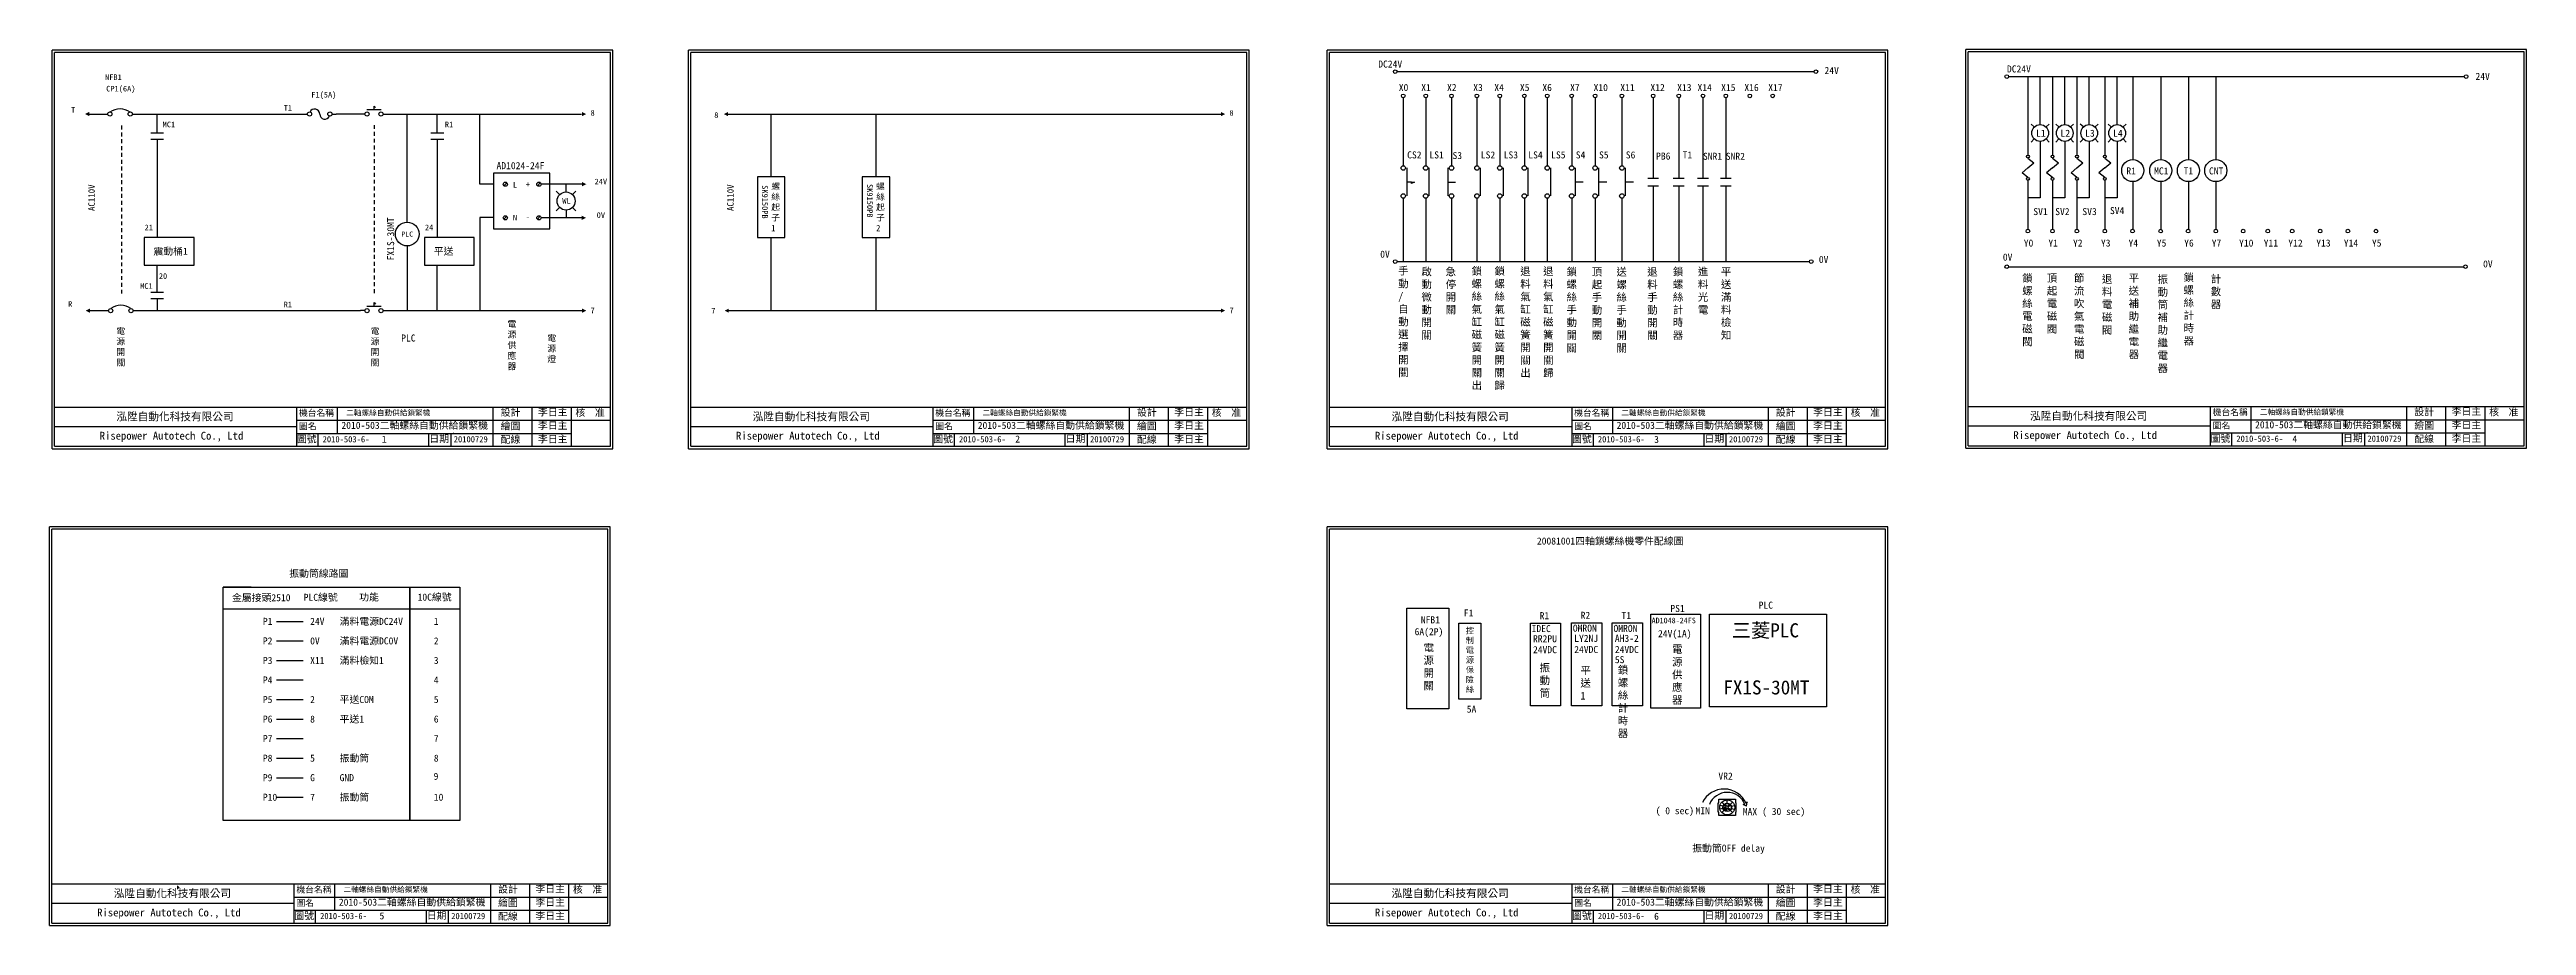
# Model space of a CAD drawing. Extents: x 143 to 1410, y -20 to 428.
import ezdxf
from ezdxf.enums import TextEntityAlignment as Align

# ---------------------------------------------------------------- set-up
doc = ezdxf.new("R2010")
doc.units = 0
doc.linetypes.add('HIDDEN9', pattern=[3.5, 2, -1.5])
doc.layers.get('0').update_dxf_attribs({"linetype": 'CONTINUOUS'})
for name, color, linetype in [('7', 7, 'CONTINUOUS'), ('圖框層', 7, 'CONTINUOUS'), ('文字層', 4, 'CONTINUOUS'), ('標尺寸層', 3, 'CONTINUOUS')]:
    doc.layers.add(name, color=color, linetype=linetype)
doc.styles.add('CNS', font='romanc.shx', dxfattribs={"bigfont": 'chineset.shx'})
doc.styles.add('STSL', font='KAIU.TTF')
doc.styles.add('標楷體', font='KAIU.TTF')

# ---------------------------------------------------------------- blocks, each defined once
blk = doc.blocks.new('T')
at = {"layer": '7'}
blk.add_lwpolyline([(0, 0, 3, 0, 0), (0, 3, 0, 0, 0)], format="xyseb", dxfattribs=at)
blk = doc.blocks.new('SW-a卡住')
at = {"layer": '7'}
for p, q in [((3.4, 2.3), (10.6, 2.3)), ((7, 2.3), (7, 4.1))]:
    blk.add_line(p, q, dxfattribs=at)
for centre in [(3.4, 0), (10.6, 0)]:
    blk.add_circle(centre, 1.07, dxfattribs=at)
at = {"layer": '標尺寸層', "color": 7}
for p, q in [((2.4, 0), (0, 0)), ((7, 4.1), (7.7, 3.4)), ((11.6, 0), (14, 0))]:
    blk.add_line(p, q, dxfattribs=at)
blk = doc.blocks.new('接點')
at = {"layer": '標尺寸層', "color": 7}
for p, q in [((0, -3.4), (0, 0)), ((3.3, -3.4), (-3.3, -3.4)), ((3.3, -6.6), (-3.3, -6.6)), ((0, -6.6), (0, -10))]:
    blk.add_line(p, q, dxfattribs=at)
blk = doc.blocks.new('門把組立機圖框')
at = {"layer": '圖框層', "color": 7}
for p, q in [((287, 0), (0, 0)), ((0, -204), (0, 0)), ((287, -204), (287, 0)), ((285.8, -1.2), (1.2, -1.2)), ((1.2, -202.7), (1.2, -1.2)), ((285.8, -202.7), (285.8, -1.2)), ((1.2, -182.7), (111.7, -182.7)), ((111.7, -182.7), (285.8, -182.7)), ((125.3, -202.7), (125.3, -182.7)), ((125.3, -189.4), (285.8, -189.4)), ((225.8, -202.7), (225.8, -182.7)), ((245.8, -202.7), (245.8, -182.7)), ((265.8, -202.7), (265.8, -182.7)), ((1.2, -202.7), (285.8, -202.7)), ((125.3, -196.1), (265.8, -196.1)), ((136.2, -202.7), (136.2, -196)), ((0, -204), (287, -204))]:
    blk.add_line(p, q, dxfattribs=at)
at = {"layer": '圖框層', "color": 4}
blk.add_point((205.5, -196.1), dxfattribs=at)
at = {"layer": '標尺寸層', "color": 7}
for p, q in [((146.1, -196.1), (146.1, -182.7)), ((125.3, -192.7), (1.2, -192.7)), ((192.9, -202.7), (192.9, -196.1)), ((204.2, -202.7), (204.2, -196.1))]:
    blk.add_line(p, q, dxfattribs=at)
at = {"insert": (148.1, -190.2), "char_height": 3.6, "width": 90.82, "attachment_point": 1, "style": 'CNS'}
blk.add_mtext('{\\fDFKai-SB|b0|i0|c136|p65;\\C4;2010-503二軸螺絲自動供給鎖緊機}', dxfattribs=at)
at = {"layer": '圖框層', "color": 4, "style": 'STSL'}
for s, height, p in [('泓陞自動化科技有限公司', 4, (32.9, -189.5)), ('二軸螺絲自動供給鎖緊機', 2.8, (150.5, -186.9)), ('繪圖', 3.6, (229.6, -194.1)), ('設計', 3.6, (229.6, -187.2)), ('核  准', 3.6, (267.9, -187.3)), ('Risepower Autotech Co., Ltd', 4, (24.4, -199.3)), ('圖號', 3.6, (125.3, -200.8)), ('2010-503-6-', 3.2, (138.5, -200.7)), ('日期', 3.6, (193.1, -200.6)), ('配線', 3.6, (229.6, -201))]:
    blk.add_text(s, height=height, dxfattribs=at).set_placement(p)
at = {"layer": '文字層', "color": 4, "style": 'STSL'}
for s, height, p in [('機台名稱', 3.2, (126.4, -187.2)), ('李日主', 3.6, (248.7, -187)), ('李日主', 3.6, (248.7, -193.9)), ('圖名', 3.2, (126.4, -194)), ('20100729', 3.2, (205.6, -200.7)), ('李日主', 3.6, (248.7, -200.8))]:
    blk.add_text(s, height=height, dxfattribs=at).set_placement(p)
blk = doc.blocks.new('FUSE')
at = {"color": 7}
for p, q in [((0, 0), (2.1, 0)), ((14.6, 0), (16.8, 0))]:
    blk.add_line(p, q, dxfattribs=at)
for centre in [(3.2, 0), (13.6, 0)]:
    blk.add_circle(centre, 1.07)
for centre, start, end in [((5.8, 0), 0, 156.116), ((11, 0), 180, 336.116)]:
    blk.add_arc(centre, 2.59, start, end, dxfattribs=at)

msp = doc.modelspace()

# ---------------------------------------------------------------- hatches: boundary and pattern name
at = {"layer": '標尺寸層'}
msp.add_hatch(color=7, dxfattribs=at).paths.add_polyline_path([(839.7, 359.5), (839.7, 360.2), (841.2, 360.2)])
h = msp.add_hatch(color=7, dxfattribs=at)
edge = h.paths.add_edge_path()
edge.add_arc((999.9, 40), 0.213, 0, 360)
h = msp.add_hatch(color=7, dxfattribs=at)
edge = h.paths.add_edge_path()
edge.add_arc((1001, 38.8), 0.213, 0, 360)
h = msp.add_hatch(color=7, dxfattribs=at)
edge = h.paths.add_edge_path(flags=17)
edge.add_line((209.3, -0.8), (207.8, -2))
edge = h.paths.add_edge_path(flags=17)
edge.add_line((209.3, -0.8), (207.8, 0.4))
edge = h.paths.add_edge_path(flags=16)
edge.add_line((207.8, 3), (207.8, -4.7))
h.paths.add_polyline_path([(207.8, 3), (207.8, -4.7)], flags=17)
edge = h.paths.add_edge_path()
edge.add_line((209.3, -0.8), (207.8, -2))
edge.add_line((209.3, -0.8), (207.8, 0.4))
edge.add_line((207.8, 3), (207.8, -4.7))

# ---------------------------------------------------------------- linework, layer by layer
for p, q in [((1161.5, 389.6), (1161.5, 414.2)), ((1174.1, 389.6), (1174.1, 414.2)), ((1186.6, 389.6), (1186.6, 414.2)), ((1200.9, 389.6), (1200.9, 414.2)), ((162.9, 395), (172.5, 395)), ((301.7, 395), (289.3, 395)), ((325.7, 386.6), (325.7, 395)), ((362.8, 359.1), (362.8, 395)), ((489.9, 395), (499.5, 395)), ((1161.5, 381), (1161.5, 352.1)), ((1174.1, 381), (1174.1, 352.1)), ((1186.6, 381), (1186.6, 352.1)), ((1200.9, 381), (1200.9, 352.1)), ((369.9, 364.8), (369.9, 336.2)), ((376.6, 359.8), (375.1, 358.3)), ((393.8, 359.8), (392.3, 358.3)), ((415.2, 359.1), (394.1, 359.1)), ((403.7, 353.8), (401.9, 355.6)), ((407, 355.2), (407, 359.1)), ((410.2, 353.8), (412, 355.6)), ((376.6, 342.7), (375.1, 341.2)), ((393.8, 342.7), (392.3, 341.2)), ((403.7, 347.2), (401.9, 345.5)), ((407, 345.9), (407, 341.9)), ((410.2, 347.2), (412, 345.5)), ((1161.5, 352.1), (1155.2, 352.1)), ((1174.1, 352.1), (1167.8, 352.1)), ((1186.6, 352.1), (1180.3, 352.1)), ((1200.9, 352.1), (1194.6, 352.1)), ((415, 341.9), (394.1, 341.9)), ((163.3, 294.4), (172.9, 294.4)), ((221.9, 294.4), (301.7, 294.4)), ((315.7, 294.4), (415.2, 294.4)), ((490.3, 294.4), (499.9, 294.4)), ((565.7, 294.4), (742.2, 294.4)), ((245.8, 152.9), (231.5, 152.9))]:
    msp.add_line(p, q)
at = {"color": 7}
for p, q in [((185, 395), (185.9, 395)), ((185.9, 395), (221.9, 395)), ((197.7, 388.6), (197.7, 395)), ((221.9, 395), (272.5, 395)), ((315.7, 395), (414.9, 395)), ((341.1, 388.6), (341.1, 395)), ((494.7, 395), (565.7, 395)), ((512, 395), (512.9, 395)), ((512, 362.8), (512, 395)), ((565.7, 395), (742.2, 395)), ((565.7, 362.8), (565.7, 395)), ((325.7, 339.7), (325.7, 386.6)), ((197.7, 378.6), (197.7, 331.8)), ((341.1, 378.6), (341.1, 331.8)), ((369.9, 359.1), (362.8, 359.1)), ((369.9, 342.1), (362.8, 342.1)), ((362.8, 342.1), (362.8, 294.4)), ((512, 294.4), (512, 331.8)), ((565.7, 294.4), (565.7, 331.8)), ((197.7, 307.1), (197.7, 317.7)), ((325.7, 327.6), (325.7, 294.4)), ((341.1, 294.4), (341.1, 317.7)), ((185.4, 294.4), (186.3, 294.4)), ((186.3, 294.4), (221.9, 294.4)), ((197.7, 297.1), (197.7, 294.4)), ((499.9, 294.4), (565.7, 294.4)), ((512.4, 294.4), (513.3, 294.4))]:
    msp.add_line(p, q, dxfattribs=at)
at = {"color": 7, "linetype": 'HIDDEN9'}
for p, q in [((179.4, 389.1), (179.4, 302.9)), ((308.7, 389.4), (308.7, 303.2))]:
    msp.add_line(p, q, dxfattribs=at)
at = {"color": 7}
for points in [[(398.7, 364.8), (369.9, 364.8), (369.9, 336.2), (398.7, 336.2)], [(505, 362.8), (505, 331.8), (519, 331.8), (519, 362.8)], [(558.6, 362.8), (558.6, 331.8), (572.7, 331.8), (572.7, 362.8)], [(191.1, 317.7), (216.6, 317.7), (216.6, 331.8), (191.1, 331.8)], [(334.5, 317.7), (360, 317.7), (360, 331.8), (334.5, 331.8)]]:
    msp.add_lwpolyline(points, close=True, dxfattribs=at)
for points in [[(231.5, 152.9), (327.1, 152.9), (327.1, 33.5), (231.5, 33.5)], [(900.6, 134.5), (916, 134.5), (916, 92.1), (900.6, 92.1)], [(921.6, 134.7), (937.1, 134.7), (937.1, 92.2), (921.6, 92.2)], [(942.5, 134.6), (957.9, 134.6), (957.9, 92.2), (942.5, 92.2)]]:
    msp.add_lwpolyline(points, close=True)
for centre, radius in [((173.5, 395), 1.07), ((183.9, 395), 1.07), ((375.9, 359.1), 1.07), ((393.1, 359.1), 1.07), ((407, 350.5), 4.64), ((375.9, 341.9), 1.07), ((393.1, 341.9), 1.07), ((173.9, 294.4), 1.07), ((184.3, 294.4), 1.07)]:
    msp.add_circle(centre, radius)
msp.add_circle((325.7, 333.6), 6.07, dxfattribs=at)
for centre in [(178.7, 388.6), (179.1, 288.1)]:
    msp.add_arc(centre, 9.05, 55.1286, 124.8714, dxfattribs=at)
at = {"layer": '標尺寸層', "color": 7}
for p, q in [((832.3, 416.7), (1045.7, 416.7)), ((1145.4, 414.2), (1378.6, 414.2)), ((1155.2, 414.2), (1155.2, 374)), ((1167.8, 414.2), (1167.8, 374)), ((1180.3, 414.2), (1180.3, 374)), ((1194.6, 414.2), (1194.6, 374)), ((1208.9, 414.2), (1208.9, 371.8)), ((1223.2, 414.2), (1223.2, 371.8)), ((1237.4, 414.2), (1237.4, 371.8)), ((1251.4, 414.2), (1251.4, 371.8)), ((835.5, 403.4), (835.5, 368.5)), ((847, 403.4), (847, 368.5)), ((860.2, 403.4), (860.2, 368.5)), ((873.2, 403.4), (873.2, 368.5)), ((884.9, 403.4), (884.9, 368.5)), ((897.5, 403.4), (897.5, 368.5)), ((909.2, 403.4), (909.2, 368.5)), ((921.7, 403.4), (921.7, 368.5)), ((933.7, 403.4), (933.7, 368.5)), ((933.7, 403.4), (933.7, 368.5)), ((947.4, 403.4), (947.4, 368.5)), ((947.4, 403.4), (947.4, 368.5)), ((963.4, 403.4), (963.4, 362.2)), ((976.5, 403.4), (976.5, 362.2)), ((988.9, 403.4), (988.9, 362.2)), ((1000.6, 403.4), (1000.6, 362.2)), ((1158.5, 388.4), (1156.9, 389.9)), ((1158.5, 382.3), (1156.9, 380.7)), ((1164.5, 388.4), (1166.1, 389.9)), ((1164.5, 382.3), (1166.1, 380.7)), ((1171, 388.4), (1169.5, 389.9)), ((1171, 382.3), (1169.5, 380.7)), ((1177.1, 388.4), (1178.6, 389.9)), ((1177.1, 382.3), (1178.6, 380.7)), ((1183.6, 388.4), (1182, 389.9)), ((1183.6, 382.3), (1182, 380.7)), ((1189.6, 388.4), (1191.2, 389.9)), ((1189.6, 382.3), (1191.2, 380.7)), ((1197.9, 388.4), (1196.3, 389.9)), ((1197.9, 382.3), (1196.3, 380.7)), ((1203.9, 388.4), (1205.5, 389.9)), ((1203.9, 382.3), (1205.5, 380.7)), ((1155.2, 372.5), (1158.2, 370)), ((1155.2, 367.5), (1158.2, 370)), ((1167.8, 372.5), (1170.8, 370)), ((1167.8, 367.5), (1170.8, 370)), ((1180.3, 372.5), (1183.3, 370)), ((1180.3, 367.5), (1183.3, 370)), ((1194.6, 372.5), (1197.6, 370)), ((1194.6, 367.5), (1197.6, 370)), ((837.4, 367.4), (837.4, 353.1)), ((839.7, 360.2), (837.4, 360.2)), ((839.7, 360.2), (841.2, 360.2)), ((841.2, 360.2), (839.7, 359.5)), ((839.7, 359.5), (839.7, 360.2)), ((848.8, 353.1), (848.8, 367.4)), ((858.3, 367.4), (858.3, 353.1)), ((858.3, 360.2), (862.2, 360.2)), ((875.1, 353.1), (875.1, 367.4)), ((886.8, 353.1), (886.8, 367.4)), ((899.4, 353.1), (899.4, 367.4)), ((911.1, 353.1), (911.1, 367.4)), ((923.6, 353.1), (923.6, 367.4)), ((927.6, 360.2), (923.6, 360.2)), ((935.6, 353.1), (935.6, 367.4)), ((939.7, 360.2), (935.6, 360.2)), ((949.3, 353.1), (949.3, 367.4)), ((953.4, 360.2), (949.3, 360.2)), ((960.6, 362.2), (966.2, 362.2)), ((960.6, 358.3), (966.2, 358.3)), ((963.4, 358.3), (963.4, 319.5)), ((973.7, 362.2), (979.3, 362.2)), ((973.7, 358.3), (979.3, 358.3)), ((976.5, 358.3), (976.5, 319.5)), ((986.1, 362.2), (991.7, 362.2)), ((986.1, 358.2), (991.7, 358.2)), ((988.9, 358.2), (988.9, 319.4)), ((997.8, 362.2), (1003.4, 362.2)), ((997.8, 358.2), (1003.4, 358.2)), ((1000.6, 358.2), (1000.6, 319.4)), ((1155.2, 367.5), (1152.2, 365)), ((1155.2, 362.6), (1152.2, 365)), ((1155.2, 361.1), (1155.2, 336)), ((1167.8, 367.5), (1164.8, 365)), ((1167.8, 362.6), (1164.8, 365)), ((1167.8, 361.1), (1167.8, 336)), ((1180.3, 367.5), (1177.3, 365)), ((1180.3, 362.6), (1177.3, 365)), ((1180.3, 361.1), (1180.3, 336)), ((1194.6, 367.5), (1191.6, 365)), ((1194.6, 362.6), (1191.6, 365)), ((1194.6, 361.1), (1194.6, 336)), ((1208.9, 360.4), (1208.9, 336)), ((1223.2, 360.4), (1223.2, 336)), ((1237.4, 360.4), (1237.4, 336)), ((1251.4, 360.4), (1251.4, 336)), ((835.5, 352), (835.5, 319.5)), ((847, 352), (847, 319.5)), ((860.2, 352), (860.2, 319.5)), ((873.2, 352), (873.2, 319.5)), ((884.9, 352), (884.9, 319.5)), ((897.5, 352), (897.5, 319.5)), ((909.2, 352), (909.2, 319.5)), ((921.7, 352), (921.7, 319.5)), ((933.7, 352), (933.7, 319.5)), ((947.4, 352), (947.4, 319.5)), ((832.5, 319.5), (1043.3, 319.5)), ((1145.4, 316.9), (1378.3, 316.9)), ((231.5, 141.8), (352.7, 141.8)), ((258.8, 135.4), (272.5, 135.4)), ((258.8, 125.4), (272.5, 125.4)), ((258.8, 115.4), (272.5, 115.4)), ((258.8, 105.4), (272.5, 105.4)), ((258.8, 95.4), (272.5, 95.4)), ((258.8, 85.4), (272.5, 85.4)), ((258.8, 75.4), (272.5, 75.4)), ((258.8, 65.4), (272.5, 65.4)), ((258.8, 55.4), (272.5, 55.4)), ((258.8, 45.4), (272.5, 45.4)), ((999.2, 40.8), (997.6, 41.2)), ((999.2, 39.7), (997.6, 39.2)), ((998.5, 42.9), (999.7, 41.7)), ((999.7, 38.7), (998.5, 37.5)), ((1001.3, 42.4), (1001.3, 44.1)), ((1004, 42.9), (1002.8, 41.7)), ((1002.8, 38.7), (1004, 37.5)), ((1003.3, 40.8), (1005, 41.2)), ((1003.3, 39.7), (1005, 39.2)), ((1011.2, 40.8), (1009.4, 41.7)), ((1009.4, 41.7), (1010.4, 41.7)), ((1011.6, 43.1), (1010.9, 42.2)), ((1011.2, 40.8), (1011.6, 43.1))]:
    msp.add_line(p, q, dxfattribs=at)
for points in [[(327.1, 152.9), (352.7, 152.9), (352.7, 33.5), (327.1, 33.5)], [(837.4, 142.2), (858.9, 142.2), (858.9, 90.6), (837.4, 90.6)], [(863.9, 134.4), (875.2, 134.4), (875.2, 95.6), (863.9, 95.6)], [(962.2, 139), (987.6, 139), (987.6, 91), (962.2, 91)], [(992.2, 139), (1052.2, 139), (1052.2, 91.7), (992.2, 91.7)]]:
    msp.add_lwpolyline(points, close=True, dxfattribs=at)
for points in [[(997.1, 37.8), (996.6, 37.8), (996.6, 42.6), (997.1, 42.6)], [(997.1, 42.6), (997.1, 44.4), (1005.5, 44.4), (1005.5, 42.6)], [(1000.8, 40.2), (999.9, 41.1), (1000.4, 41.5), (1001.3, 40.7)], [(1000.8, 40.2), (999.9, 39.3), (1000.4, 38.9), (1001.3, 39.8)], [(1001.7, 40.2), (1002.6, 41.1), (1002.1, 41.5), (1001.3, 40.7)], [(1001.7, 40.2), (1002.6, 39.3), (1002.1, 38.9), (1001.3, 39.8)], [(1005.5, 42.6), (1005.8, 42.6), (1005.8, 37.8), (1005.5, 37.8)], [(1005.5, 37.8), (1005.5, 36), (997.1, 36), (997.1, 37.8)]]:
    msp.add_lwpolyline(points, dxfattribs=at)
for centre, radius in [((831.4, 416.7), 0.92), ((1046.7, 416.7), 0.92), ((1144.4, 414.2), 0.92), ((1379.5, 414.2), 0.92), ((835.5, 404.3), 0.92), ((847, 404.3), 0.92), ((860.2, 404.3), 0.92), ((860.2, 404.3), 0.92), ((873.2, 404.3), 0.92), ((884.9, 404.3), 0.92), ((897.5, 404.3), 0.92), ((909.2, 404.3), 0.92), ((921.7, 404.3), 0.92), ((933.7, 404.3), 0.92), ((947.4, 404.3), 0.92), ((963.4, 404.3), 0.92), ((976.5, 404.3), 0.92), ((988.9, 404.3), 0.92), ((1000.6, 404.3), 0.92), ((1012.9, 404.3), 0.92), ((1024.6, 404.3), 0.92), ((1161.5, 385.3), 4.28), ((1174.1, 385.3), 4.28), ((1186.6, 385.3), 4.28), ((1200.9, 385.3), 4.28), ((835.5, 367.4), 1.15), ((847, 367.4), 1.15), ((860.2, 367.4), 1.15), ((873.2, 367.4), 1.15), ((884.9, 367.4), 1.15), ((897.5, 367.4), 1.15), ((909.2, 367.4), 1.15), ((921.7, 367.4), 1.15), ((933.7, 367.4), 1.15), ((947.4, 367.4), 1.15), ((1155.2, 373.3), 0.751), ((1167.8, 373.3), 0.751), ((1180.3, 373.3), 0.751), ((1194.6, 373.3), 0.751), ((1208.9, 366.1), 5.66), ((1223.2, 366.1), 5.66), ((1237.4, 366.1), 5.66), ((1251.4, 366.1), 5.66), ((1155.2, 361.8), 0.751), ((1167.8, 361.8), 0.751), ((1180.3, 361.8), 0.751), ((1194.6, 361.8), 0.751), ((835.5, 353.1), 1.15), ((847, 353.1), 1.15), ((860.2, 353.1), 1.15), ((873.2, 353.1), 1.15), ((884.9, 353.1), 1.15), ((897.5, 353.1), 1.15), ((909.2, 353.1), 1.15), ((921.7, 353.1), 1.15), ((933.7, 353.1), 1.15), ((947.4, 353.1), 1.15), ((1155.2, 335.1), 0.92), ((1167.8, 335.1), 0.92), ((1180.3, 335.1), 0.92), ((1194.6, 335.1), 0.92), ((1208.8, 335.1), 0.92), ((1223.2, 335.1), 0.92), ((1237.2, 335.1), 0.92), ((1251.4, 335.1), 0.92), ((1265.4, 335.1), 0.92), ((1278, 335.1), 0.92), ((1290.5, 335.1), 0.92), ((1304.8, 335.1), 0.92), ((1319, 335.1), 0.92), ((1333.4, 335.1), 0.92), ((831.4, 319.5), 0.92), ((1044.3, 319.5), 0.92), ((1144.4, 316.9), 0.92), ((1379.2, 316.9), 0.92), ((1001.3, 40.2), 3.83), ((1001.3, 40.2), 2.16), ((1001.3, 40.2), 2.03), ((999.9, 40), 0.213), ((1001, 38.8), 0.213)]:
    msp.add_circle(centre, radius, dxfattribs=at)
for centre, radius, start, end in [((999.7, 37.3), 12.3, 23.5785, 154.4129), ((1001.3, 38.1), 9.77, 21.7396, 158.8812)]:
    msp.add_arc(centre, radius, start, end, dxfattribs=at)

# ---------------------------------------------------------------- block references
at = {"color": 7}
for name, p in [('門把組立機圖框', (143.9, 427.7)), ('門把組立機圖框', (469.6, 427.7)), ('門把組立機圖框', (796.6, 427.7)), ('門把組立機圖框', (1123.4, 428)), ('FUSE', (272.5, 395)), ('SW-a卡住', (301.7, 395)), ('接點', (197.7, 388.6)), ('接點', (341.1, 388.6)), ('接點', (197.7, 307.1)), ('SW-a卡住', (301.7, 294.4)), ('門把組立機圖框', (142.6, 183.7)), ('門把組立機圖框', (796.6, 183.7))]:
    msp.add_blockref(name, p, dxfattribs=at)
at = {"color": 7, "xscale": 0.7139700000000175, "yscale": 0.7139700000000175, "zscale": 0.71397}
for p, rotation in [((162.9, 395), 90), ((415.2, 395), 270), ((489.9, 395), 90), ((742.2, 395), 270), ((415.2, 359.1), 270), ((415, 341.9), 270), ((163.3, 294.4), 90), ((415.2, 294.4), 270), ((490.3, 294.4), 90), ((742.2, 294.4), 270)]:
    msp.add_blockref('T', p, dxfattribs=dict(at, rotation=rotation))

# ---------------------------------------------------------------- texts
at = {"color": 7}
for s, height, p in [('NFB1', 2.86, (175.3, 413.9)), ('CP1(6A)', 2.86, (179.1, 408)), ('F1(5A)', 2.86, (283, 404.9)), ('T', 2.86, (154.7, 397.2)), ('T1', 2.86, (264.6, 398.2)), ('8', 2.86, (420.6, 395.6)), ('8', 2.86, (483.9, 394.5)), ('8', 2.86, (747.6, 395.6)), ('WL', 2.86, (407.2, 350.6)), ('21', 2.86, (193.4, 337)), ('PLC', 2.57, (325.7, 333.6)), ('24', 2.86, (336.9, 337)), ('20', 2.86, (200.7, 312.1)), ('R', 2.86, (153.2, 297.8)), ('R1', 2.86, (264.6, 297.6)), ('7', 2.86, (420.6, 294.5)), ('7', 2.86, (482.4, 294.4)), ('7', 2.86, (747.6, 294.5))]:
    msp.add_text(s, height=height, dxfattribs=at).set_placement(p, align=Align.MIDDLE_CENTER)
at = {"color": 4}
for s, p in [('MC1', (203.7, 389.7)), ('R1', (347.1, 389.7)), ('MC1', (192.2, 307))]:
    msp.add_text(s, height=2.86, dxfattribs=at).set_placement(p, align=Align.MIDDLE_CENTER)
at = {"color": 4, "style": 'STSL'}
for s, p in [('AD1024-24F', (371.4, 366.8)), ('震動桶1', (195.8, 323)), ('平送', (339.3, 323))]:
    msp.add_text(s, height=3.6, dxfattribs=at).set_placement(p)
at = {"color": 7}
for p in [(164.1, 352.2), (491.1, 352.2)]:
    msp.add_text('AC110V', height=3.33, rotation=90, dxfattribs=at).set_placement(p, align=Align.MIDDLE_CENTER)
for s, p in [('L', (379.8, 358.8)), ('+', (386.4, 359)), ('N', (379.8, 342)), ('-', (386.4, 342.2))]:
    msp.add_text(s, height=2.86).set_placement(p, align=Align.MIDDLE_LEFT)
for s, p in [('24V', (424.8, 360.5)), ('0V', (424.8, 343.3))]:
    msp.add_text(s, height=2.86).set_placement(p, align=Align.MIDDLE_CENTER)
at = {"color": 4, "style": 'STSL'}
msp.add_text('FX1S-30MT', height=3.6, rotation=90, dxfattribs=at).set_placement((319, 320.1))
at = {"style": 'STSL'}
msp.add_text('PLC', height=3.6, dxfattribs=at).set_placement((322.6, 278.6))
at = {"color": 7, "char_height": 3.2, "width": 3.699, "attachment_point": 1, "style": 'CNS'}
for s, insert in [('{\\fDFKai-SB|b0|i0|c136|p65;螺絲起子1}', (512, 359.6)), ('{\\fDFKai-SB|b0|i0|c136|p65;螺絲起子2}', (565.7, 359.6))]:
    msp.add_mtext(s, dxfattribs=dict(at, insert=insert))
at = {"color": 0, "char_height": 3.25, "attachment_point": 1, "style": '標楷體'}
for s, insert, width in [('\\pt6.5;{\\T1.1;電\\P源開關}', (176.8, 285.7), 4.179), ('\\pt6.5;{\\T1.1;電\\P源開關}', (306.9, 285.7), 3.146), ('\\pt6.5;{\\T1.1;電源供應器}', (377, 289.2), 0.365), ('\\pt6.5;{\\T1.1;電源燈}', (397.4, 282.1), 1.851)]:
    msp.add_mtext(s, dxfattribs=dict(at, insert=insert, width=width))
at = {"char_height": 3.6, "attachment_point": 1, "style": 'CNS'}
for s, insert, width in [('{\\fDFKai-SB|b0|i0|c136|p65;\\C4;1}', (312.7, 230.4), 7.386), ('{\\fDFKai-SB|b0|i0|c136|p65;\\C4;2}', (636.9, 230.5), 7.386), ('{\\fDFKai-SB|b0|i0|c136|p65;\\C4;3}', (963.9, 230.3), 7.386), ('{\\fDFKai-SB|b0|i0|c136|p65;\\C4;4}', (1290.6, 230.6), 7.386), ('{\\fDFKai-SB|b0|i0|c136|p65;\\C4;5}', (311.5, -13.5), 6.604), ('{\\fDFKai-SB|b0|i0|c136|p65;\\C4;6}', (963.9, -13.7), 7.386)]:
    msp.add_mtext(s, dxfattribs=dict(at, insert=insert, width=width))
at = {"layer": '圖框層', "color": 4, "style": 'STSL'}
for s, height, p in [('DC24V', 3.6, (822.7, 418.8)), ('24V', 3.6, (1051.1, 415.5)), ('X0', 3.6, (833.2, 406.8)), ('X1', 3.6, (844.7, 406.8)), ('X2', 3.6, (857.9, 406.8)), ('X3', 3.6, (871.3, 406.8)), ('X4', 3.6, (882.1, 406.8)), ('X5', 3.6, (895.2, 406.8)), ('X6', 3.6, (906.7, 406.8)), ('X7', 3.6, (920.9, 406.8)), ('X10', 3.6, (932.9, 406.8)), ('X11', 3.6, (946.6, 406.8)), ('X12', 3.6, (962, 406.8)), ('X13', 3.6, (975.7, 406.8)), ('X14', 3.6, (986.1, 406.8)), ('X15', 3.6, (998.2, 406.8)), ('X16', 3.6, (1010.1, 406.8)), ('X17', 3.6, (1022.3, 406.8)), ('L1', 3.6, (1159.4, 383.4)), ('L2', 3.6, (1171.9, 383.4)), ('L3', 3.6, (1184.5, 383.4)), ('L4', 3.6, (1198.8, 383.4)), ('CS2', 3.6, (837.5, 372.3)), ('LS1', 3.6, (848.9, 372.3)), ('S3', 3.6, (860.7, 372)), ('LS2', 3.6, (875.2, 372.3)), ('LS3', 3.6, (886.9, 372.3)), ('LS4', 3.6, (899.5, 372.3)), ('LS5', 3.6, (911.2, 372.3)), ('S4', 3.6, (923.8, 372.3)), ('S5', 3.6, (935.7, 372.3)), ('S6', 3.6, (949.4, 372.3)), ('PB6', 3.6, (964.9, 371.7)), ('T1', 3.6, (978.5, 372.3)), ('SNR1', 3.6, (988.9, 371.6)), ('SNR2', 3.6, (1000.6, 371.6)), ('R1', 3.6, (1205.6, 364.1)), ('MC1', 3.6, (1219.8, 364.1)), ('T1', 3.6, (1234.9, 364.2)), ('CNT', 3.6, (1247.9, 364.1)), ('SV1', 3.6, (1158, 343.3)), ('SV2', 3.6, (1169.2, 343.3)), ('SV3', 3.6, (1183.1, 343.3)), ('SV4', 3.6, (1197.2, 343.8)), ('Y0', 3.6, (1153.1, 327.2)), ('Y1', 3.6, (1165.7, 327.2)), ('Y2', 3.6, (1178.3, 327.2)), ('Y3', 3.6, (1192.6, 327.2)), ('Y4', 3.6, (1206.7, 327.2)), ('Y5', 3.6, (1221.2, 327.2)), ('Y6', 3.6, (1235.2, 327.2)), ('Y7', 3.6, (1249.3, 327.2)), ('Y10', 3.6, (1263.3, 327.2)), ('Y11', 3.6, (1275.9, 327.2)), ('Y12', 3.6, (1288.5, 327.2)), ('Y13', 3.6, (1302.8, 327.2)), ('Y14', 3.6, (1316.9, 327.2)), ('Y5', 3.6, (1331.3, 327.2)), ('0V', 3.6, (823.7, 321.5)), ('0V', 3.6, (1048.2, 318.8)), ('20081001四軸鎖螺絲機零件配線圖', 3.6, (903.9, 174.7)), ('振動筒線路圖 ', 3.6, (265.3, 158.1)), ('金屬接頭2510', 3.6, (236, 145.7)), ('PLC線號', 3.6, (272.7, 145.9)), ('功能', 3.6, (301.1, 146)), ('10C線號', 3.6, (331, 146)), ('F1', 3.6, (866.5, 137.9)), ('R1', 3.6, (905.3, 136.5)), ('R2', 3.6, (926.3, 136.7)), ('T1', 3.6, (947.2, 136.6)), ('PS1', 3.6, (972.2, 140.2)), ('PLC', 3.6, (1017.4, 141.9)), ('P1', 3.6, (251.8, 133.6)), ('P2', 3.6, (251.8, 123.6)), ('24V', 3.6, (276, 133.6)), ('0V', 3.6, (276, 123.6)), ('滿料電源DC24V', 3.6, (291.1, 133.6)), ('滿料電源DC0V', 3.6, (291.1, 123.6)), ('2', 3.6, (339.3, 123.6)), ('1', 3.6, (339.3, 133.6)), ('6A(2P)', 3.6, (841.3, 128.3)), ('NFB1', 3.6, (844.5, 134.4)), ('IDEC', 3.6, (901.2, 129.9)), ('RR2PU', 3.6, (901.9, 124.7)), ('OMRON', 3.6, (922.3, 130.1)), ('LY2NJ', 3.6, (923, 124.9)), ('OMRON', 3.6, (943.1, 130)), ('AH3-2', 3.6, (943.8, 124.9)), ('AD1048-24FS', 2.88, (962.6, 134.4)), ('24V(1A)', 3.6, (965.9, 127.3)), ('三菱PLC', 7.2, (1003.7, 127.2)), ('P3', 3.6, (251.8, 113.6)), ('X11', 3.6, (276, 113.6)), ('滿料檢知1', 3.6, (291.1, 113.6)), ('3', 3.6, (339.3, 113.6)), ('24VDC', 3.6, (901.9, 119.1)), ('24VDC', 3.6, (923, 119.2)), ('24VDC', 3.6, (943.8, 119.2)), ('5S', 3.6, (943.8, 114)), ('P4', 3.6, (251.8, 103.6)), ('4', 3.6, (339.3, 103.6)), ('FX1S-30MT', 7.2, (999.3, 98)), ('P5', 3.6, (251.8, 93.6)), ('2', 3.6, (276, 93.6)), ('平送COM', 3.6, (291.1, 93.6)), ('5', 3.6, (339.3, 93.6)), ('P6', 3.6, (251.8, 83.6)), ('P7', 3.6, (251.8, 73.6)), ('8', 3.6, (276, 83.6)), ('平送1', 3.6, (291.1, 83.6)), ('6', 3.6, (339.3, 83.6)), ('7', 3.6, (339.3, 73.6)), ('P8', 3.6, (251.8, 63.6)), ('5', 3.6, (276, 63.6)), ('振動筒', 3.6, (291.1, 63.6)), ('8', 3.6, (339.3, 63.6)), ('P9', 3.6, (251.8, 53.6)), ('G', 3.6, (276, 53.6)), ('GND', 3.6, (291.1, 53.6)), ('9', 3.6, (339.2, 54.3)), ('VR2', 3.6, (996.8, 54.4)), ('P10', 3.6, (251.8, 43.6)), ('7', 3.6, (276, 43.6)), ('振動筒', 3.6, (291.1, 43.6)), ('10', 3.6, (339.3, 43.6)), ('( 0 sec)', 3.6, (964.7, 36.7)), ('MIN', 3.6, (985.1, 36.7)), ('MAX', 3.6, (1009.3, 36.2)), ('( 30 sec)', 3.6, (1019.2, 36.3))]:
    msp.add_text(s, height=height, dxfattribs=at).set_placement(p)
at = {"layer": '圖框層', "style": 'STSL'}
for s, p in [('DC24V', (1144.5, 416.3)), ('24V', (1384.3, 412.5)), ('0V', (1142.4, 320)), ('0V', (1388.2, 316.5)), ('5A', (868, 88.7)), ('振動筒OFF delay', (983.4, 17.5))]:
    msp.add_text(s, height=3.6, dxfattribs=at).set_placement(p)
at = {"layer": '圖框層', "color": 4, "style": 'STSL'}
for p in [(507.3, 358.6), (561, 359.2)]:
    msp.add_text('SK9150PB', height=3, rotation=270, dxfattribs=at).set_placement(p)
at = {"layer": '標尺寸層', "color": 7, "attachment_point": 1, "style": 'CNS'}
for s, insert, char_height, width in [('{\\fDFKai-SB|b0|i0|c136|p65;手動\\P/\\P自動選擇開關}', (832.9, 316.7), 3.9, 4.961), ('{\\fDFKai-SB|b0|i0|c136|p65;鎖螺絲氣缸磁簧開關出}', (870.5, 316.6), 3.9, 4.91), ('{\\fDFKai-SB|b0|i0|c136|p65;鎖螺絲氣缸磁簧開關歸}', (882.2, 316.6), 3.9, 4.91), ('{\\fDFKai-SB|b0|i0|c136|p65;啟動微動開關}', (844.8, 316.3), 3.9, 1.839), ('{\\fDFKai-SB|b0|i0|c136|p65;急停開關}', (857.2, 316.3), 3.9, 4.961), ('{\\fDFKai-SB|b0|i0|c136|p65;鎖螺絲手動\\P開關}', (919.1, 316.3), 3.9, 4.961), ('{\\fDFKai-SB|b0|i0|c136|p65;頂起\\P手動\\P開關}', (932, 316.2), 3.9, 4.961), ('{\\fDFKai-SB|b0|i0|c136|p65;送螺絲手動\\P開關}', (944.6, 316.2), 3.9, 1.909), ('{\\fDFKai-SB|b0|i0|c136|p65;退料手動\\P開關}', (960.4, 316.2), 3.9, 0.625), ('{\\fDFKai-SB|b0|i0|c136|p65;鎖螺絲計時器}', (973.5, 316.3), 3.9, 2.406), ('{\\fDFKai-SB|b0|i0|c136|p65;進料光電}', (986.3, 316.3), 3.9, 0.467), ('{\\fDFKai-SB|b0|i0|c136|p65;平送滿料檢知}', (998.1, 316.3), 3.9, 4.129), ('{\\fDFKai-SB|b0|i0|c136|p65;鎖螺絲電磁閥}', (1152.3, 313), 3.9, 6.823), ('{\\fDFKai-SB|b0|i0|c136|p65;頂起電磁閥}', (1164.9, 313), 3.9, 6.251), ('{\\fDFKai-SB|b0|i0|c136|p65;節流吹氣電磁閥}', (1178.8, 313), 3.9, 7.036), ('{\\fDFKai-SB|b0|i0|c136|p65;退料電磁閥}', (1193.1, 312.5), 3.9, 7.036), ('{\\fDFKai-SB|b0|i0|c136|p65;平送補助繼電器}', (1206.8, 313), 3.9, 3.677), ('{\\fDFKai-SB|b0|i0|c136|p65;振動筒補助繼電器}', (1221.6, 312.4), 3.9, 3.827), ('{\\fDFKai-SB|b0|i0|c136|p65;鎖螺絲計時器}', (1234.9, 313.4), 3.9, 7.904), ('{\\fDFKai-SB|b0|i0|c136|p65;計數器}', (1248.8, 312.6), 3.9, 5.007), ('{\\fDFKai-SB|b0|i0|c136|p65;控制電源保險絲}', (867.5, 132.1), 3, 4.863), ('{\\fDFKai-SB|b0|i0|c136|p65;電源開關}', (845.9, 123.9), 3.9, 4.961), ('{\\fDFKai-SB|b0|i0|c136|p65;振動筒}', (905.3, 113.6), 3.9, 1.886), ('{\\fDFKai-SB|b0|i0|c136|p65;電源供應器}', (973.1, 123.1), 3.9, 4.961), ('{\\fDFKai-SB|b0|i0|c136|p65;平送\\P1}', (926.2, 112.3), 3.9, 4.961), ('{\\fDFKai-SB|b0|i0|c136|p65;鎖螺絲計時器}', (945.3, 112.5), 3.9, 10.327)]:
    msp.add_mtext(s, dxfattribs=dict(at, insert=insert, char_height=char_height, width=width))
at = {"layer": '標尺寸層', "color": 0, "char_height": 3.9, "attachment_point": 1, "style": 'CNS'}
for s, insert, width in [('{\\fDFKai-SB|b0|i0|c136|p65;退料氣缸磁簧開關出}', (895.4, 316.5), 6.295), ('{\\fDFKai-SB|b0|i0|c136|p65;退料氣缸磁簧開關歸}', (907.1, 316.5), 1.351)]:
    msp.add_mtext(s, dxfattribs=dict(at, insert=insert, width=width))

doc.saveas('drawing.dxf')
